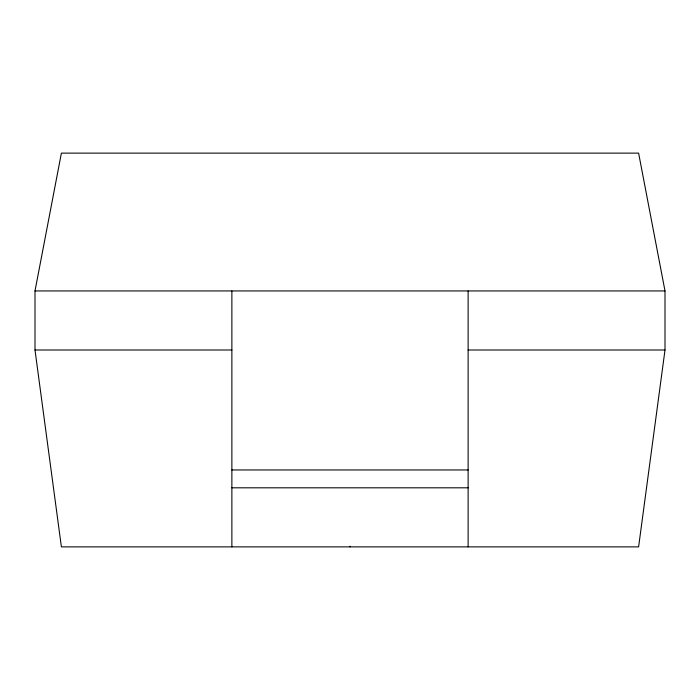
<?xml version="1.0" encoding="UTF-8"?>
<svg xmlns="http://www.w3.org/2000/svg" width="700" height="700" viewBox="0 0 700 700"><rect width="100%" height="100%" fill="white"/><g stroke="black" fill="none" stroke-linecap="round" stroke-linejoin="round"><path stroke-width="1.05" d="M665 350L638.61 546.875L61.39 546.875L35 350L35 290.938L61.39 153.125L638.61 153.125L665 290.938L665 350L468.125 350M35 290.938L665 290.938M35 350L231.875 350M231.875 469.963L468.125 469.963M231.875 487.812L468.125 487.812M468.125 290.938L468.125 546.875M350 546.175L350 546.875M231.875 290.938L231.875 546.875"/></g></svg>
